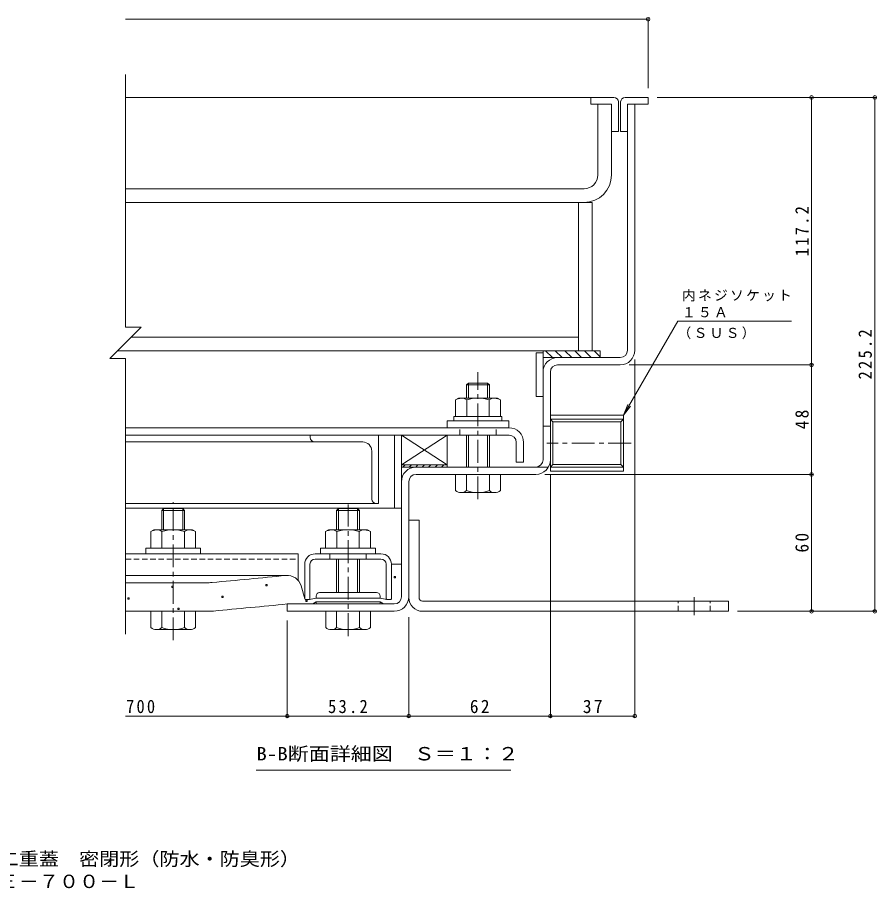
# Model space of a CAD drawing. Units: millimetres at full size. Extents: x -516 to 546, y -392 to 378.
# Drawn here: x 128.2 to 504.5, y -392.4 to -10.2 of the extents above; entities that cross this region are included whole.
import ezdxf
from ezdxf.enums import TextEntityAlignment as Align

# ---------------------------------------------------------------- set-up
doc = ezdxf.new("R2010")
doc.units = ezdxf.units.MM
doc.header["$LTSCALE"] = 2
doc.header["$PDMODE"] = 32
doc.header["$PDSIZE"] = 1.6
doc.linetypes.add('CHAIN1', pattern=[8, 5, -1, 1, -1])
doc.linetypes.add('DASHED1', pattern=[1.8, 1.2, -0.6])
for name, color, linetype, lineweight in [('D-1', 2, 'Continuous', 9), ('D-2', 3, 'Continuous', 9), ('D-3', 4, 'Continuous', 9), ('D-4', 4, 'Continuous', 9), ('D-5', 7, 'Continuous', 9), ('D-6', 6, 'Continuous', 9), ('D-7', 5, 'Continuous', 5), ('D-8', 5, 'Continuous', 5), ('D-9', 134, 'Continuous', 5), ('D-A', 3, 'Continuous', 9), ('D-B', 2, 'Continuous', 9), ('D-C', 5, 'Continuous', 5), ('D-E', 3, 'Continuous', 9), ('D-F', 7, 'Continuous', 9), ('F-5_F-5ﾚｲﾔ', 7, 'Continuous', 9)]:
    doc.layers.add(name, color=color, linetype=linetype, lineweight=lineweight)
doc.styles.add('ＭＳ ゴシック', font='')
doc.styles.get('ＭＳ ゴシック').set_extended_font_data('MS Gothic')

msp = doc.modelspace()

# ---------------------------------------------------------------- linework, layer by layer
at = {"layer": 'D-1'}
for p, q in [((395.405, -156.092), (395.405, -48.292)), ((395.405, -48.292), (398.605, -48.292)), ((398.605, -156.092), (398.605, -48.292)), ((392.205, -159.292), (364.804, -159.292)), ((364.804, -162.492), (392.205, -162.492)), ((358.404, -204.093), (358.404, -165.692)), ((361.604, -165.692), (361.604, -204.093)), ((393.604, -184.516), (361.604, -184.516)), ((361.604, -184.516), (361.604, -209.116)), ((393.604, -186.338), (392.442, -187.5)), ((393.604, -184.516), (393.604, -209.116)), ((361.604, -189.293), (358.404, -189.293)), ((392.442, -187.5), (362.766, -187.5)), ((362.766, -206.131), (362.766, -187.5)), ((392.442, -187.5), (392.442, -206.131)), ((361.604, -207.293), (362.766, -206.131)), ((392.442, -206.131), (362.766, -206.131)), ((393.604, -207.293), (392.442, -206.131)), ((360.747, -207.293), (302.805, -207.293)), ((393.604, -207.293), (361.604, -207.293)), ((393.604, -209.116), (361.604, -209.116)), ((296.405, -264.093), (296.405, -213.693)), ((299.605, -213.693), (299.605, -264.093)), ((324.905, -210.493), (302.805, -210.493)), ((334.905, -210.493), (355.204, -210.493)), ((246.405, -267.293), (293.205, -267.293))]:
    msp.add_line(p, q, dxfattribs=at)
for points in [[(393.604, -186.338), (361.604, -186.338), (362.766, -187.5)], [(293.205, -270.493), (246.405, -270.493), (246.405, -267.293)]]:
    msp.add_lwpolyline(points, dxfattribs=at)
for centre, radius, start, end in [((392.205, -156.092), 6.4, 270, 0), ((392.205, -156.092), 3.2, 270, 0), ((364.804, -165.692), 6.4, 90, 180), ((364.804, -165.692), 3.2, 90, 180), ((355.204, -204.093), 6.4, 270, 0), ((355.204, -204.093), 3.2, 270, 0), ((302.805, -213.693), 6.4, 90, 180), ((302.805, -213.693), 3.2, 90, 180), ((293.205, -264.093), 3.2, 270, 0), ((293.205, -264.093), 6.4, 270, 0)]:
    msp.add_arc(centre, radius, start, end, dxfattribs=at)
at = {"layer": 'D-2'}
for p, q in [((382.405, -79.292), (382.405, -48.292)), ((388.405, -48.292), (382.405, -48.292)), ((388.405, -48.292), (388.405, -79.292)), ((376.405, -85.292), (175.553, -85.292)), ((175.553, -91.292), (376.405, -91.292))]:
    msp.add_line(p, q, dxfattribs=at)
for radius in [6, 12]:
    msp.add_arc((376.405, -79.292), radius, 270, 0, dxfattribs=at)
at = {"layer": 'D-3'}
for p, q in [((389.405, -45.292), (175.553, -45.292)), ((379.405, -45.292), (379.405, -48.292)), ((394.405, -45.292), (404.405, -45.292)), ((391.405, -47.292), (391.405, -60.292)), ((392.405, -47.292), (392.405, -60.292)), ((395.405, -48.292), (395.405, -60.292)), ((388.405, -60.292), (391.405, -60.292)), ((392.405, -60.292), (395.405, -60.292))]:
    msp.add_line(p, q, dxfattribs=at)
for points in [[(404.405, -45.292), (404.405, -48.292), (395.405, -48.292)], [(379.405, -48.292), (388.405, -48.292), (388.405, -60.292)]]:
    msp.add_lwpolyline(points, dxfattribs=at)
for centre, start, end in [((389.405, -47.292), 0, 90), ((394.405, -47.292), 90, 180)]:
    msp.add_arc(centre, 2, start, end, dxfattribs=at)
at = {"layer": 'D-4'}
for p, q in [((292.005, -249.823), (296.405, -249.823)), ((292.005, -265.043), (292.005, -249.893)), ((296.405, -264.093), (296.405, -249.823)), ((246.394, -254.764), (175.553, -254.764)), ((175.553, -257.993), (210.737, -257.993)), ((254.005, -265.043), (252.414, -259.336)), ((246.405, -267.293), (257.509, -267.293)), ((254.255, -265.293), (254.005, -265.043)), ((256.055, -265.293), (254.255, -265.293)), ((259.005, -264.793), (256.055, -265.293)), ((259.005, -266.293), (257.509, -267.293)), ((287.005, -264.793), (259.005, -264.793)), ((259.005, -266.293), (287.005, -266.293)), ((287.005, -266.293), (288.5, -267.293)), ((293.205, -267.293), (288.5, -267.293)), ((211.31, -270.493), (175.553, -270.493))]:
    msp.add_line(p, q, dxfattribs=at)
at = {"layer": 'D-4', "color": 134, "lineweight": 5}
for p, q in [((285.505, -262.293), (260.505, -262.293)), ((259.005, -263.793), (259.005, -264.793)), ((259.005, -264.793), (287.005, -264.793)), ((259.005, -266.293), (287.005, -266.293)), ((259.005, -266.793), (259.005, -266.293)), ((286.505, -267.293), (259.505, -267.293)), ((287.005, -263.793), (287.005, -264.793)), ((287.005, -266.793), (287.005, -266.293))]:
    msp.add_line(p, q, dxfattribs=at)
at = {"layer": 'D-4', "color": 2}
for points in [[(293.153, -255.872), (293.153, -255.272), (293.753, -255.272), (293.753, -255.872)], [(195.801, -260.033), (195.801, -259.433), (196.401, -259.433), (196.401, -260.033)], [(237.027, -259.339), (237.027, -258.739), (237.627, -258.739), (237.627, -259.339)], [(176.483, -265.209), (176.483, -264.609), (177.083, -264.609), (177.083, -265.209)], [(217.708, -264.516), (217.708, -263.915), (218.308, -263.915), (218.308, -264.516)], [(254.516, -266.224), (254.516, -265.624), (255.116, -265.624), (255.116, -266.224)], [(198.39, -269.692), (198.39, -269.092), (198.99, -269.092), (198.99, -269.692)]]:
    msp.add_lwpolyline(points, close=True, dxfattribs=at)
at = {"layer": 'D-4'}
msp.add_lwpolyline([(287.005, -264.793), (289.955, -265.293), (291.755, -265.293), (292.005, -265.043)], dxfattribs=at)
for centre, radius, start, end in [((-253.595, 4822.499), 5101.792, 275.2529, 275.61726), ((246.394, -261.014), 6.25, 15.57156, 95.61726), ((210.737, -227.993), 30, 270, 275.2529), ((-253.595, 4822.499), 5114.292, 275.24643, 275.6105), ((293.205, -264.093), 3.2, 270, 0), ((211.31, -240.493), 30, 270, 275.24643)]:
    msp.add_arc(centre, radius, start, end, dxfattribs=at)
at = {"layer": 'D-4', "color": 134, "lineweight": 5}
for centre, radius, start, end in [((260.505, -263.793), 1.5, 90, 180), ((285.505, -263.793), 1.5, 0, 90), ((259.505, -266.793), 0.5, 180, 270), ((286.505, -266.793), 0.5, 270, 0)]:
    msp.add_arc(centre, radius, start, end, dxfattribs=at)
at = {"layer": 'D-5'}
for p, q in [((417.407, -143.288), (467.275, -143.288)), ((393.604, -184.516), (396.648, -180.549)), ((344.324, -340.099), (232.824, -340.099))]:
    msp.add_line(p, q, dxfattribs=at)
msp.add_lwpolyline([(417.407, -143.288), (393.604, -184.516), (395.518, -179.896)], dxfattribs=at)
at = {"layer": 'D-6'}
for p, q in [((358.404, -176.292), (358.404, -156.292)), ((383.404, -156.292), (358.404, -156.292)), ((362.543, -159.292), (359.543, -156.292)), ((366.785, -159.292), (363.785, -156.292)), ((371.028, -159.292), (368.028, -156.292)), ((375.271, -159.292), (372.271, -156.292)), ((379.514, -159.292), (376.514, -156.292)), ((383.404, -158.94), (380.756, -156.292)), ((383.404, -159.292), (383.404, -156.292)), ((383.404, -159.292), (358.404, -159.292)), ((355.404, -176.292), (358.404, -176.292)), ((316.405, -193.293), (296.405, -206.293)), ((296.405, -193.293), (296.405, -206.293)), ((316.405, -206.293), (296.405, -206.293))]:
    msp.add_line(p, q, dxfattribs=at)
at = {"layer": 'D-6', "color": 134, "lineweight": 5}
for p, q in [((296.405, -193.293), (296.405, -225.293)), ((293.405, -225.293), (175.553, -225.293)), ((293.405, -225.293), (296.405, -225.293))]:
    msp.add_line(p, q, dxfattribs=at)
at = {"layer": 'D-6'}
msp.add_lwpolyline([(358.404, -157.292), (355.404, -157.292), (355.404, -176.292)], dxfattribs=at)
at = {"layer": 'D-6', "color": 134, "lineweight": 5}
msp.add_lwpolyline([(296.405, -193.293), (293.405, -193.293), (293.405, -225.293)], dxfattribs=at)
at = {"layer": 'D-6'}
msp.add_lwpolyline([(316.405, -206.293), (316.405, -193.293), (296.405, -193.293)], close=True, dxfattribs=at)
at = {"layer": 'D-7', "linetype": 'CHAIN1'}
for p, q in [((329.905, -221.371), (329.905, -165.641)), ((196.405, -283.191), (196.405, -222.704)), ((273.005, -281.371), (273.005, -223.641))]:
    msp.add_line(p, q, dxfattribs=at)
at = {"layer": 'D-7'}
for p, q in [((325.717, -170.493), (324.905, -171.305)), ((334.905, -171.305), (324.905, -171.305)), ((324.905, -177.093), (324.905, -171.305)), ((334.093, -170.493), (325.717, -170.493)), ((325.717, -177.093), (325.717, -170.493)), ((334.093, -170.493), (334.905, -171.305)), ((334.093, -177.093), (334.093, -170.493)), ((334.905, -171.305), (334.905, -177.093)), ((324.905, -207.293), (324.905, -193.293)), ((325.717, -207.293), (325.717, -193.293)), ((334.093, -207.293), (334.093, -193.293)), ((334.905, -193.293), (334.905, -207.293)), ((320.105, -217.598), (320.105, -210.493)), ((339.705, -210.493), (320.105, -210.493)), ((324.905, -217.598), (324.905, -210.493)), ((334.905, -210.493), (334.905, -217.598)), ((339.705, -217.598), (339.705, -210.493)), ((337.305, -218.493), (322.505, -218.493)), ((192.217, -234.793), (192.217, -225.493)), ((200.593, -234.793), (200.593, -225.493)), ((268.817, -225.493), (268.005, -226.305)), ((277.193, -225.493), (268.817, -225.493)), ((268.817, -234.793), (268.817, -225.493)), ((277.193, -225.493), (278.005, -226.305)), ((277.193, -234.793), (277.193, -225.493)), ((191.405, -234.793), (191.405, -226.305)), ((201.405, -226.305), (201.405, -226.305)), ((201.405, -226.305), (201.405, -234.793)), ((278.005, -226.305), (268.005, -226.305)), ((268.005, -234.793), (268.005, -226.305)), ((278.005, -234.793), (278.005, -226.305)), ((268.005, -262.293), (268.005, -247.593)), ((268.817, -262.293), (268.817, -247.593)), ((277.193, -262.293), (277.193, -247.593)), ((278.005, -262.293), (278.005, -247.593)), ((206.205, -270.493), (186.605, -270.493)), ((186.605, -277.598), (186.605, -270.493)), ((191.405, -277.598), (191.405, -270.493)), ((201.405, -277.598), (201.405, -270.493)), ((206.205, -277.598), (206.205, -270.493)), ((263.205, -277.598), (263.205, -270.493)), ((282.805, -270.493), (263.205, -270.493)), ((268.005, -277.598), (268.005, -270.493)), ((278.005, -277.598), (278.005, -270.493)), ((282.805, -277.598), (282.805, -270.493)), ((189.005, -278.493), (203.805, -278.493)), ((280.405, -278.493), (265.605, -278.493))]:
    msp.add_line(p, q, dxfattribs=at)
at = {"layer": 'D-7', "color": 2, "lineweight": 9}
for p, q in [((320.09, -177.852), (321.405, -177.093)), ((320.09, -177.852), (320.09, -185.093)), ((338.405, -177.093), (321.405, -177.093)), ((324.997, -177.852), (324.997, -185.093)), ((334.812, -177.852), (334.812, -185.093))]:
    msp.add_line(p, q, dxfattribs=at)
at = {"layer": 'D-7', "color": 134}
for p, q in [((316.405, -187.093), (316.405, -190.093)), ((316.405, -187.093), (343.405, -187.093)), ((343.405, -187.093), (343.405, -190.093)), ((316.405, -190.093), (343.405, -190.093)), ((184.405, -242.793), (184.405, -245.293)), ((208.405, -242.793), (184.405, -242.793)), ((261.005, -242.793), (261.005, -245.293)), ((285.005, -242.793), (261.005, -242.793))]:
    msp.add_line(p, q, dxfattribs=at)
at = {"layer": 'D-7', "color": 6, "lineweight": 9}
for p, q in [((319.405, -185.093), (319.405, -187.093)), ((319.405, -187.093), (340.405, -187.093))]:
    msp.add_line(p, q, dxfattribs=at)
at = {"layer": 'D-7', "color": 2, "lineweight": 9}
msp.add_lwpolyline([(338.405, -177.093), (339.72, -177.852), (339.72, -185.093), (320.09, -185.093)], dxfattribs=at)
at = {"layer": 'D-7', "color": 6, "lineweight": 9}
msp.add_lwpolyline([(319.405, -185.093), (340.405, -185.093), (340.405, -187.093)], dxfattribs=at)
at = {"layer": 'D-7'}
for points in [[(200.593, -225.493), (192.217, -225.493), (191.405, -226.305)], [(200.593, -225.493), (201.405, -226.305), (201.405, -226.305)], [(191.405, -226.305), (201.405, -226.305), (201.405, -226.305)]]:
    msp.add_lwpolyline(points, dxfattribs=at)
at = {"layer": 'D-7', "color": 134}
for points in [[(208.405, -242.793), (208.405, -245.293), (184.405, -245.293)], [(285.005, -242.793), (285.005, -245.293), (261.005, -245.293)]]:
    msp.add_lwpolyline(points, dxfattribs=at)
at = {"layer": 'D-7', "color": 2, "lineweight": 9}
for centre, radius, start, end in [((322.986, -182.869), 5.793, 94.38438, 120), ((322.39, -181.932), 4.842, 57.42749, 88.18784), ((329.905, -193.333), 16.241, 72.41188, 107.5881), ((337.419, -181.932), 4.842, 91.81215, 122.57249), ((336.823, -182.869), 5.793, 59.99998, 85.6156)]:
    msp.add_arc(centre, radius, start, end, dxfattribs=at)
at = {"layer": 'D-7'}
for centre, radius, start, end in [((322.505, -214.827), 3.666, 229.1022, 310.89809), ((329.905, -204.077), 14.416, 249.70546, 290.29454), ((337.305, -214.827), 3.666, 229.10191, 310.8978), ((189.005, -274.827), 3.666, 229.1022, 310.89809), ((196.405, -264.077), 14.416, 249.70546, 290.29454), ((203.805, -274.827), 3.666, 229.10191, 310.8978), ((265.605, -274.827), 3.666, 229.1022, 310.89809), ((273.005, -264.077), 14.416, 249.70546, 290.29454), ((280.405, -274.827), 3.666, 229.10191, 310.8978)]:
    msp.add_arc(centre, radius, start, end, dxfattribs=at)
at = {"layer": 'D-8'}
for p, q in [((373.905, -91.292), (373.905, -156.292)), ((373.905, -91.292), (379.905, -91.292)), ((379.905, -91.292), (379.905, -156.292)), ((373.905, -156.292), (379.905, -156.292))]:
    msp.add_line(p, q, dxfattribs=at)
at = {"layer": 'D-9'}
for p, q in [((373.905, -91.292), (175.553, -91.292)), ((373.905, -156.292), (373.905, -91.292)), ((373.905, -150.292), (178.153, -150.292)), ((373.905, -156.292), (172.153, -156.292))]:
    msp.add_line(p, q, dxfattribs=at)
at = {"layer": 'D-A'}
for p, q in [((343.505, -190.093), (175.553, -190.093)), ((343.505, -193.293), (175.553, -193.293)), ((346.705, -196.493), (346.705, -205.093)), ((349.905, -196.493), (349.905, -205.093)), ((346.705, -205.093), (349.905, -205.093))]:
    msp.add_line(p, q, dxfattribs=at)
at = {"layer": 'D-A', "linetype": 'DASHED1'}
for p, q in [((321.904, -193.293), (321.904, -190.093)), ((337.905, -193.293), (337.905, -190.093))]:
    msp.add_line(p, q, dxfattribs=at)
at = {"layer": 'D-A'}
for radius in [6.4, 3.2]:
    msp.add_arc((343.505, -196.493), radius, 0, 90, dxfattribs=at)
at = {"layer": 'D-B', "color": 6}
for p, q in [((256.405, -194.293), (256.405, -193.293)), ((286.405, -193.293), (286.405, -223.293)), ((279.405, -196.293), (175.553, -196.293)), ((283.405, -200.293), (283.405, -221.293)), ((286.405, -223.294), (175.553, -223.294))]:
    msp.add_line(p, q, dxfattribs=at)
at = {"layer": 'D-B'}
for p, q in [((187.905, -234.793), (204.905, -234.793)), ((191.497, -235.552), (191.497, -242.793)), ((201.312, -235.552), (201.312, -242.793)), ((206.22, -235.552), (204.905, -234.793)), ((206.22, -235.552), (206.22, -242.793)), ((264.505, -234.793), (281.505, -234.793)), ((268.097, -235.552), (268.097, -242.793)), ((277.912, -235.552), (277.912, -242.793)), ((282.82, -235.552), (281.505, -234.793)), ((282.82, -235.552), (282.82, -242.793))]:
    msp.add_line(p, q, dxfattribs=at)
at = {"layer": 'D-B', "color": 7}
for p, q in [((175.553, -245.293), (251.193, -245.293)), ((251.193, -257.01), (251.193, -245.293)), ((258.605, -245.293), (287.405, -245.293)), ((287.405, -247.593), (258.605, -247.593)), ((254.005, -265.043), (254.005, -249.893)), ((256.305, -265.043), (256.305, -249.893)), ((289.705, -265.043), (289.705, -249.893)), ((292.005, -265.043), (292.005, -249.893)), ((254.255, -265.293), (254.005, -265.043)), ((256.055, -265.293), (254.255, -265.293)), ((256.055, -265.293), (256.305, -265.043)), ((289.955, -265.293), (289.705, -265.043)), ((291.755, -265.293), (289.955, -265.293)), ((291.755, -265.293), (292.005, -265.043))]:
    msp.add_line(p, q, dxfattribs=at)
at = {"layer": 'D-B', "color": 7, "linetype": 'DASHED1'}
for p, q in [((175.553, -247.593), (251.193, -247.593)), ((265.005, -247.593), (265.005, -245.293)), ((281.005, -247.593), (281.005, -245.293))]:
    msp.add_line(p, q, dxfattribs=at)
at = {"layer": 'D-B'}
for points in [[(187.905, -234.793), (186.59, -235.552), (186.59, -242.793), (206.22, -242.793)], [(264.505, -234.793), (263.19, -235.552), (263.19, -242.793), (282.82, -242.793)]]:
    msp.add_lwpolyline(points, dxfattribs=at)
at = {"layer": 'D-B', "color": 6}
for centre, radius, start, end in [((258.405, -194.293), 2, 180, 270), ((279.405, -200.293), 4, 0, 90), ((285.405, -221.293), 2, 180, 270)]:
    msp.add_arc(centre, radius, start, end, dxfattribs=at)
at = {"layer": 'D-B'}
for centre, radius, start, end in [((189.487, -240.569), 5.793, 94.3844, 120.00002), ((188.891, -239.632), 4.842, 57.42751, 88.18785), ((196.405, -251.033), 16.241, 72.4119, 107.58812), ((203.919, -239.632), 4.842, 91.81216, 122.57251), ((203.323, -240.569), 5.793, 60, 85.61562), ((266.087, -240.569), 5.793, 94.3844, 120.00002), ((265.491, -239.632), 4.842, 57.42751, 88.18785), ((273.005, -251.033), 16.241, 72.4119, 107.58812), ((280.519, -239.632), 4.842, 91.81216, 122.57251), ((279.923, -240.569), 5.793, 60, 85.61562)]:
    msp.add_arc(centre, radius, start, end, dxfattribs=at)
at = {"layer": 'D-B', "color": 7}
for centre, radius, start, end in [((258.605, -249.893), 4.6, 90, 180), ((258.605, -249.893), 2.3, 90, 180), ((287.405, -249.893), 4.6, 0, 90), ((287.405, -249.893), 2.3, 0, 90)]:
    msp.add_arc(centre, radius, start, end, dxfattribs=at)
at = {"layer": 'D-C', "color": 7, "lineweight": 9}
for p, q in [((296.975, -207.293), (297.975, -206.293)), ((299.803, -207.293), (300.803, -206.293)), ((302.632, -207.293), (303.632, -206.293)), ((305.46, -207.293), (306.46, -206.293)), ((308.289, -207.293), (309.289, -206.293)), ((311.117, -207.293), (312.117, -206.293)), ((313.945, -207.293), (314.945, -206.293))]:
    msp.add_line(p, q, dxfattribs=at)
msp.add_lwpolyline([(316.405, -206.293), (316.405, -207.293), (296.405, -207.293), (296.405, -206.293)], close=True, dxfattribs=at)
at = {"layer": 'D-E'}
for p, q in [((299.605, -230.492), (304.105, -230.492)), ((299.605, -264.493), (299.605, -230.492)), ((304.105, -264.493), (304.105, -230.492)), ((305.605, -265.993), (439.605, -265.993)), ((439.605, -265.993), (439.605, -270.493)), ((305.605, -270.493), (439.605, -270.493))]:
    msp.add_line(p, q, dxfattribs=at)
at = {"layer": 'D-E', "linetype": 'DASHED1'}
for p, q in [((417.605, -270.493), (417.605, -265.993)), ((431.605, -270.493), (431.605, -265.993))]:
    msp.add_line(p, q, dxfattribs=at)
at = {"layer": 'D-E', "linetype": 'CHAIN1'}
msp.add_line((424.605, -272.239), (424.605, -264.35), dxfattribs=at)
at = {"layer": 'D-E'}
for radius, start in [(6, 180), (1.5, 180.00027)]:
    msp.add_arc((305.605, -264.493), radius, start, 270, dxfattribs=at)
at = {"layer": 'D-F'}
for p, q in [((404.405, -11.045), (175.553, -11.045)), ((404.405, -10.445), (404.405, -41.292)), ((175.553, -35.292), (175.553, -146.011)), ((504.291, -45.292), (408.405, -45.292)), ((476.018, -45.292), (476.018, -162.492)), ((503.691, -45.292), (503.691, -270.493)), ((182.434, -146.011), (168.671, -159.774)), ((175.553, -146.011), (182.434, -146.011)), ((175.553, -159.774), (168.671, -159.774)), ((175.553, -159.774), (175.553, -280.493)), ((398.605, -316.986), (398.605, -160.092)), ((476.618, -162.492), (396.205, -162.492)), ((476.018, -210.493), (476.018, -162.492)), ((476.618, -210.493), (359.204, -210.493)), ((361.604, -316.986), (361.604, -210.753)), ((476.018, -270.493), (476.018, -210.493)), ((504.291, -270.493), (443.605, -270.493)), ((246.405, -316.986), (246.405, -274.493)), ((299.605, -316.986), (299.605, -273.116)), ((246.405, -316.386), (175.553, -316.386)), ((299.605, -316.386), (246.405, -316.386)), ((361.604, -316.386), (299.605, -316.386)), ((361.604, -316.386), (398.605, -316.386))]:
    msp.add_line(p, q, dxfattribs=at)
at = {"layer": 'D-F', "linetype": 'CHAIN1'}
msp.add_line((397.006, -196.816), (360.132, -196.816), dxfattribs=at)
at = {"layer": 'D-F'}
for p in [(404.405, -11.045), (476.018, -45.292), (503.691, -45.292), (476.018, -162.492), (476.018, -210.493), (476.018, -270.493), (503.691, -270.493), (246.405, -316.386), (299.605, -316.386), (361.604, -316.386), (398.605, -316.386)]:
    msp.add_point(p, dxfattribs=at)

# ---------------------------------------------------------------- texts
at = {"layer": 'D-5', "color": 2, "style": 'ＭＳ ゴシック', "width": 1.15}
msp.add_text('B-B断面詳細図\u3000Ｓ＝１：２', height=5.865, dxfattribs=at).set_placement((232.824, -337.599), align=Align.BOTTOM_LEFT)
at = {"layer": 'D-5', "char_height": 4.399, "attachment_point": 7, "style": 'ＭＳ ゴシック'}
for s, insert in [('\\T1.17;内ネジソケット', (419.275, -134.72)), ('\\T1.17;１５Ａ', (419.275, -141.687)), ('\\T1.17;（ＳＵＳ）', (417.342, -151.257))]:
    msp.add_mtext(s, dxfattribs=dict(at, insert=insert))
at = {"layer": 'D-F', "color": 2, "char_height": 5.865, "attachment_point": 7, "rotation": 90, "style": 'ＭＳ ゴシック'}
for s, insert in [('\\T1.28;\\W0.9;117.2', (474.818, -114.892)), ('\\T1.28;\\W0.9;225.2', (502.491, -168.892)), ('\\T1.27;\\W0.95;48', (474.818, -190.742)), ('\\T1.27;\\W0.95;60', (474.818, -244.743))]:
    msp.add_mtext(s, dxfattribs=dict(at, insert=insert))
at = {"layer": 'D-F', "color": 2, "char_height": 5.865, "attachment_point": 7, "style": 'ＭＳ ゴシック'}
for s, insert in [('\\T1.27;\\W0.9;700', (175.778, -315.186)), ('\\T1.28;\\W0.9;53.2', (264.255, -315.186)), ('\\T1.27;\\W0.95;62', (326.355, -315.186)), ('\\T1.27;\\W0.95;37', (375.854, -315.186))]:
    msp.add_mtext(s, dxfattribs=dict(at, insert=insert))
at = {"layer": 'F-5_F-5ﾚｲﾔ', "color": 2, "style": 'ＭＳ ゴシック', "width": 1.1}
for s, p in [('１時間遮炎\u3000充填用（充填深さ：３０ｍｍ）\u3000屋内用\u3000二重蓋\u3000密閉形（防水・防臭形）', (-100.021, -383.701)), ('スチール製\u3000ステンレス目地\u3000マシンハッチ\u3000Ｗ－１４Ｅ－７００－Ｌ', (-100.021, -393.542))]:
    msp.add_text(s, height=5.865, dxfattribs=at).set_placement(p, align=Align.BOTTOM_LEFT)

doc.saveas('drawing.dxf')
